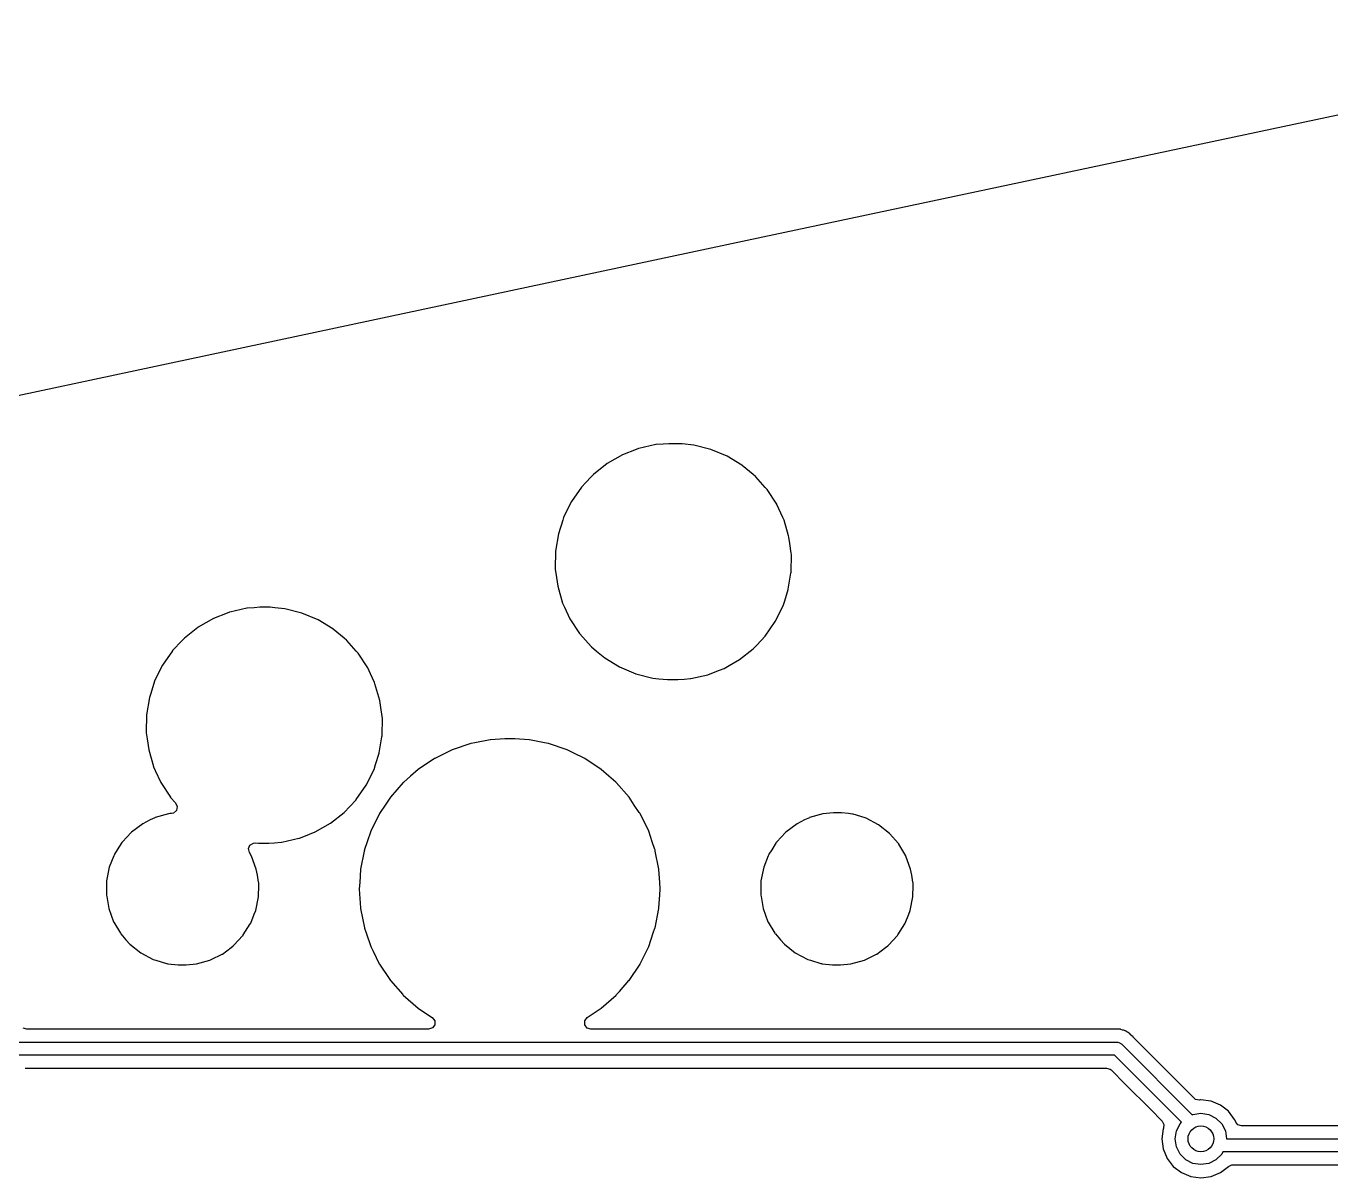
# Model space of a CAD drawing. Extents: x 0.6 to 14.8, y -5.2 to -0.6.
# Drawn here: x 11.318 to 12.115, y -1.297 to -0.594 of the extents above; entities that cross this region are included whole.
import ezdxf

# ---------------------------------------------------------------- set-up
doc = ezdxf.new("R2010")
doc.units = 0
doc.header["$MEASUREMENT"] = 0
doc.layers.add('BLACK', color=7, linetype='CONTINUOUS')

msp = doc.modelspace()

# ---------------------------------------------------------------- linework, layer by layer
at = {"layer": 'BLACK', "linetype": 'CONTINUOUS'}
for p, q in [((11.7682, -0.722441), (12.3743, -0.593609)), ((11.3846, -0.803994), (11.7682, -0.722441)), ((10.814, -0.925263), (11.3846, -0.803994)), ((11.6909, -0.852317), (11.6824, -0.855622)), ((11.6923, -0.851792), (11.6909, -0.852317)), ((11.6924, -0.85174), (11.6923, -0.851792)), ((11.6923, -0.851792), (11.6923, -0.851792)), ((11.7029, -0.849376), (11.6924, -0.85174)), ((11.703, -0.849365), (11.7029, -0.849376)), ((11.7073, -0.849049), (11.703, -0.849365)), ((11.703, -0.849365), (11.703, -0.849365)), ((11.7108, -0.848784), (11.7073, -0.849049)), ((11.7172, -0.848784), (11.7108, -0.848784)), ((11.7189, -0.848955), (11.7172, -0.848784)), ((11.726, -0.849665), (11.7189, -0.848955)), ((11.7261, -0.84968), (11.726, -0.849665)), ((11.726, -0.849665), (11.726, -0.849665)), ((11.7365, -0.852317), (11.7261, -0.84968)), ((11.7464, -0.856459), (11.7365, -0.852317)), ((11.6731, -0.860937), (11.6647, -0.867569)), ((11.6824, -0.855622), (11.6731, -0.860937)), ((11.7555, -0.862016), (11.7464, -0.856459)), ((11.6634, -0.868973), (11.6601, -0.872501)), ((11.6647, -0.867569), (11.6634, -0.868973)), ((11.7556, -0.862108), (11.7555, -0.862016)), ((11.7623, -0.867674), (11.7556, -0.862108)), ((11.7638, -0.868865), (11.7623, -0.867674)), ((11.7639, -0.868973), (11.7638, -0.868865)), ((11.7697, -0.875489), (11.7639, -0.868973)), ((11.7639, -0.868973), (11.7639, -0.868973)), ((11.6574, -0.875371), (11.6513, -0.884172)), ((11.6601, -0.872501), (11.6574, -0.875371)), ((11.7709, -0.876856), (11.7697, -0.875489)), ((11.7768, -0.885814), (11.7709, -0.876856)), ((11.6513, -0.884172), (11.6465, -0.893779)), ((11.7768, -0.885946), (11.7768, -0.885814)), ((11.7805, -0.893917), (11.7768, -0.885946)), ((11.646, -0.895608), (11.6433, -0.90398)), ((11.6465, -0.893917), (11.646, -0.895608)), ((11.6465, -0.893779), (11.6465, -0.893917)), ((11.7812, -0.895542), (11.7805, -0.893917)), ((11.784, -0.905149), (11.7812, -0.895542)), ((11.6433, -0.90398), (11.6416, -0.914552)), ((11.7842, -0.905825), (11.784, -0.905149)), ((11.7848, -0.909707), (11.7842, -0.905825)), ((11.6416, -0.914552), (11.6414, -0.925263)), ((11.7856, -0.915604), (11.7848, -0.909707)), ((11.7855, -0.92715), (11.7857, -0.916439)), ((11.7857, -0.916439), (11.7856, -0.915604)), ((11.6414, -0.925263), (11.6414, -0.925406)), ((11.6414, -0.925406), (11.6421, -0.93057)), ((11.6414, -0.925406), (11.6414, -0.925406)), ((11.6421, -0.93057), (11.6429, -0.935877)), ((11.7838, -0.937722), (11.7854, -0.927843)), ((11.7854, -0.927843), (11.7855, -0.927292)), ((11.7855, -0.927292), (11.7855, -0.92715)), ((11.7855, -0.927292), (11.7855, -0.927292)), ((11.6429, -0.935877), (11.6459, -0.94616)), ((11.7816, -0.944764), (11.7838, -0.93786)), ((11.7838, -0.93786), (11.7838, -0.937722)), ((11.4608, -0.948784), (11.4573, -0.949049)), ((11.4672, -0.948784), (11.4608, -0.948784)), ((11.4699, -0.949054), (11.4672, -0.948784)), ((11.6459, -0.94616), (11.6459, -0.946291)), ((11.6459, -0.946291), (11.6459, -0.946292)), ((11.6459, -0.946292), (11.6471, -0.948784)), ((11.6471, -0.948784), (11.6503, -0.955888)), ((11.7758, -0.95753), (11.7806, -0.947923)), ((11.7806, -0.947923), (11.7816, -0.944764)), ((11.4324, -0.955622), (11.4231, -0.960937)), ((11.4409, -0.952317), (11.4324, -0.955622)), ((11.4423, -0.951792), (11.4409, -0.952317)), ((11.4424, -0.95174), (11.4423, -0.951792)), ((11.4423, -0.951792), (11.4423, -0.951792)), ((11.4529, -0.949376), (11.4424, -0.95174)), ((11.453, -0.949365), (11.4529, -0.949376)), ((11.4573, -0.949049), (11.453, -0.949365)), ((11.453, -0.949365), (11.453, -0.949365)), ((11.476, -0.949665), (11.4699, -0.949054)), ((11.4761, -0.94968), (11.476, -0.949665)), ((11.476, -0.949665), (11.476, -0.949665)), ((11.4865, -0.952317), (11.4761, -0.94968)), ((11.4964, -0.956459), (11.4865, -0.952317)), ((11.5055, -0.962016), (11.4964, -0.956459)), ((11.6503, -0.955888), (11.6562, -0.964846)), ((11.4219, -0.961941), (11.4147, -0.967569)), ((11.423, -0.961027), (11.4219, -0.961941)), ((11.4231, -0.960937), (11.423, -0.961027)), ((11.423, -0.961027), (11.423, -0.961027)), ((11.5056, -0.962108), (11.5055, -0.962016)), ((11.5123, -0.967674), (11.5056, -0.962108)), ((11.6562, -0.964846), (11.6563, -0.964953)), ((11.6563, -0.964953), (11.6563, -0.964953)), ((11.6563, -0.964953), (11.6633, -0.972729)), ((11.7697, -0.966331), (11.7758, -0.95753)), ((11.4134, -0.968973), (11.4075, -0.975263)), ((11.4147, -0.967569), (11.4134, -0.968973)), ((11.5138, -0.968865), (11.5123, -0.967674)), ((11.5139, -0.968973), (11.5138, -0.968865)), ((11.5197, -0.975489), (11.5139, -0.968973)), ((11.5139, -0.968973), (11.5139, -0.968973)), ((11.6633, -0.972729), (11.6633, -0.972837)), ((11.6633, -0.972837), (11.6635, -0.972929)), ((11.6635, -0.972929), (11.6635, -0.972929)), ((11.6635, -0.972929), (11.6666, -0.975509)), ((11.7624, -0.974133), (11.7645, -0.971843)), ((11.7645, -0.971843), (11.7696, -0.966437)), ((11.7696, -0.966436), (11.7697, -0.966331)), ((11.7696, -0.966437), (11.7696, -0.966436)), ((11.4074, -0.975371), (11.4013, -0.984172)), ((11.4075, -0.975263), (11.4074, -0.975371)), ((11.5209, -0.976856), (11.5197, -0.975489)), ((11.5268, -0.985814), (11.5209, -0.976856)), ((11.6666, -0.975509), (11.6716, -0.979686)), ((11.6716, -0.979686), (11.6807, -0.985243)), ((11.7477, -0.984333), (11.754, -0.980765)), ((11.754, -0.980765), (11.7624, -0.974133)), ((11.4013, -0.984172), (11.3965, -0.993779)), ((11.5284, -0.989385), (11.5268, -0.985814)), ((11.6807, -0.985243), (11.6906, -0.989385)), ((11.7361, -0.989421), (11.7417, -0.987218)), ((11.7417, -0.987218), (11.7447, -0.98608)), ((11.7447, -0.98608), (11.7477, -0.984333)), ((11.3965, -0.993917), (11.3941, -1.00144)), ((11.3965, -0.993779), (11.3965, -0.993917)), ((11.5309, -0.994804), (11.5284, -0.989385)), ((11.5312, -0.995542), (11.5309, -0.994804)), ((11.5342, -1.00583), (11.5312, -0.995542)), ((11.6906, -0.989385), (11.701, -0.992022)), ((11.701, -0.992022), (11.7011, -0.992037)), ((11.7011, -0.992037), (11.7011, -0.992037)), ((11.7011, -0.992037), (11.7047, -0.992392)), ((11.7047, -0.992392), (11.7099, -0.992918)), ((11.7099, -0.992918), (11.7163, -0.992918)), ((11.7163, -0.992918), (11.7201, -0.992631)), ((11.7201, -0.992631), (11.7241, -0.992337)), ((11.7241, -0.992337), (11.7242, -0.992326)), ((11.7241, -0.992337), (11.7241, -0.992337)), ((11.7242, -0.992326), (11.7347, -0.989962)), ((11.7347, -0.989962), (11.7361, -0.989421)), ((11.3933, -1.00398), (11.3916, -1.01455)), ((11.3941, -1.00144), (11.3933, -1.00398)), ((11.5348, -1.00993), (11.5342, -1.00583)), ((11.5356, -1.0156), (11.5348, -1.00993)), ((11.3916, -1.01455), (11.3914, -1.02526)), ((11.5355, -1.02715), (11.5357, -1.01644)), ((11.5357, -1.01644), (11.5356, -1.0156)), ((11.3914, -1.02526), (11.3914, -1.02541)), ((11.3914, -1.02541), (11.3914, -1.02541)), ((11.3914, -1.02541), (11.3919, -1.0291)), ((11.5338, -1.03772), (11.5354, -1.02784)), ((11.5354, -1.02784), (11.5355, -1.02729)), ((11.5355, -1.02729), (11.5355, -1.02715)), ((11.5355, -1.02729), (11.5355, -1.02729)), ((11.3919, -1.0291), (11.3929, -1.03588)), ((11.3929, -1.03588), (11.3959, -1.04616)), ((11.5784, -1.0359), (11.5747, -1.03772)), ((11.5898, -1.03204), (11.5784, -1.0359)), ((11.5899, -1.032), (11.5898, -1.03204)), ((11.5923, -1.03153), (11.5899, -1.032)), ((11.6015, -1.02969), (11.5923, -1.03153)), ((11.6017, -1.02968), (11.6015, -1.02969)), ((11.6105, -1.0291), (11.6017, -1.02968)), ((11.6017, -1.02968), (11.6017, -1.02968)), ((11.6166, -1.0291), (11.6105, -1.0291)), ((11.6105, -1.0291), (11.6105, -1.0291)), ((11.6105, -1.0291), (11.6105, -1.0291)), ((11.6254, -1.02968), (11.6166, -1.0291)), ((11.6166, -1.0291), (11.6166, -1.0291)), ((11.6166, -1.0291), (11.6166, -1.0291)), ((11.6256, -1.02969), (11.6254, -1.02968)), ((11.6254, -1.02968), (11.6254, -1.02968)), ((11.6348, -1.03153), (11.6256, -1.02969)), ((11.6372, -1.032), (11.6348, -1.03153)), ((11.6373, -1.03204), (11.6372, -1.032)), ((11.6487, -1.0359), (11.6373, -1.03204)), ((11.6524, -1.03772), (11.6487, -1.0359)), ((11.5316, -1.04476), (11.5338, -1.03786)), ((11.5338, -1.03786), (11.5338, -1.03772)), ((11.5676, -1.04122), (11.5576, -1.0479)), ((11.5677, -1.04116), (11.5676, -1.04122)), ((11.5747, -1.03772), (11.5677, -1.04116)), ((11.5677, -1.04116), (11.5677, -1.04116)), ((11.6594, -1.04116), (11.6524, -1.03772)), ((11.6595, -1.04122), (11.6594, -1.04116)), ((11.6594, -1.04116), (11.6594, -1.04116)), ((11.6695, -1.0479), (11.6595, -1.04122)), ((11.3959, -1.04616), (11.3959, -1.04629)), ((11.3959, -1.04629), (11.3959, -1.04629)), ((11.3959, -1.04629), (11.3969, -1.04846)), ((11.3969, -1.04846), (11.4003, -1.05589)), ((11.5258, -1.05753), (11.5306, -1.04792)), ((11.5306, -1.04792), (11.5316, -1.04476)), ((11.5529, -1.05198), (11.5488, -1.05562)), ((11.5576, -1.0479), (11.5529, -1.05198)), ((11.6742, -1.05198), (11.6695, -1.0479)), ((11.6783, -1.05562), (11.6742, -1.05198)), ((11.4003, -1.05589), (11.4062, -1.06485)), ((11.5197, -1.06633), (11.5258, -1.05753)), ((11.5485, -1.05583), (11.5406, -1.06488)), ((11.5488, -1.05562), (11.5485, -1.05583)), ((11.6786, -1.05583), (11.6783, -1.05562)), ((11.6865, -1.06488), (11.6786, -1.05583)), ((11.4062, -1.06485), (11.4063, -1.06495)), ((11.4063, -1.06495), (11.4063, -1.06495)), ((11.4063, -1.06495), (11.4093, -1.06832)), ((11.4093, -1.06832), (11.4103, -1.07053)), ((11.5158, -1.07053), (11.5196, -1.06644)), ((11.5196, -1.06644), (11.5197, -1.06633)), ((11.5196, -1.06644), (11.5196, -1.06644)), ((11.5406, -1.06488), (11.5374, -1.06971)), ((11.6897, -1.06971), (11.6865, -1.06488)), ((11.405, -1.07496), (11.3968, -1.07728)), ((11.4059, -1.07488), (11.405, -1.07496)), ((11.4068, -1.0748), (11.4059, -1.07488)), ((11.408, -1.07449), (11.4068, -1.0748)), ((11.4098, -1.07288), (11.408, -1.07449)), ((11.4103, -1.07053), (11.4098, -1.07288)), ((11.504, -1.08076), (11.5124, -1.07413)), ((11.5124, -1.07413), (11.5158, -1.07053)), ((11.5339, -1.07499), (11.5327, -1.07728)), ((11.5344, -1.07413), (11.5339, -1.07488)), ((11.5339, -1.07488), (11.5339, -1.07499)), ((11.5339, -1.07499), (11.5339, -1.07499)), ((11.5374, -1.06971), (11.5344, -1.07413)), ((11.6927, -1.07413), (11.6897, -1.06971)), ((11.6932, -1.07488), (11.6927, -1.07413)), ((11.6932, -1.07499), (11.6932, -1.07488)), ((11.6944, -1.07728), (11.6932, -1.07499)), ((11.6932, -1.07499), (11.6932, -1.07499)), ((11.805, -1.07496), (11.7968, -1.07728)), ((11.8114, -1.07437), (11.805, -1.07496)), ((11.8163, -1.07437), (11.8114, -1.07437)), ((11.8206, -1.07488), (11.8163, -1.07437)), ((11.8231, -1.07517), (11.8206, -1.07488)), ((11.8233, -1.0752), (11.8231, -1.07517)), ((11.8231, -1.07517), (11.8231, -1.07517)), ((11.8234, -1.07525), (11.8233, -1.0752)), ((11.8282, -1.07672), (11.8234, -1.07525)), ((11.8234, -1.07525), (11.8234, -1.07525)), ((11.3892, -1.08105), (11.3823, -1.08616)), ((11.3938, -1.07875), (11.3892, -1.08105)), ((11.3967, -1.07735), (11.3938, -1.07875)), ((11.3968, -1.07728), (11.3967, -1.07735)), ((11.3967, -1.07735), (11.3967, -1.07735)), ((11.4947, -1.08608), (11.504, -1.08076)), ((11.5327, -1.07728), (11.5286, -1.08566)), ((11.6985, -1.08566), (11.6944, -1.07728)), ((11.7892, -1.08105), (11.7823, -1.08616)), ((11.7938, -1.07875), (11.7892, -1.08105)), ((11.7967, -1.07735), (11.7938, -1.07875)), ((11.7968, -1.07728), (11.7967, -1.07735)), ((11.7967, -1.07735), (11.7967, -1.07735)), ((11.8314, -1.07773), (11.8282, -1.07672)), ((11.839, -1.08171), (11.8314, -1.07773)), ((11.8457, -1.08699), (11.839, -1.08171)), ((11.3765, -1.09244), (11.3764, -1.09259)), ((11.3769, -1.09202), (11.3765, -1.09244)), ((11.3822, -1.0863), (11.3769, -1.09202)), ((11.3823, -1.08616), (11.3822, -1.0863)), ((11.4698, -1.09265), (11.4741, -1.09234)), ((11.4741, -1.09234), (11.4742, -1.09233)), ((11.4741, -1.09234), (11.4741, -1.09234)), ((11.4742, -1.09233), (11.4847, -1.08996)), ((11.4847, -1.08996), (11.485, -1.08985)), ((11.485, -1.08985), (11.4877, -1.08878)), ((11.4877, -1.08878), (11.4947, -1.08608)), ((11.5264, -1.09202), (11.5248, -1.09679)), ((11.5286, -1.08566), (11.5264, -1.09202)), ((11.7007, -1.09202), (11.6985, -1.08566)), ((11.7023, -1.09679), (11.7007, -1.09202)), ((11.7765, -1.09244), (11.7764, -1.09259)), ((11.7769, -1.09202), (11.7765, -1.09244)), ((11.7822, -1.0863), (11.7769, -1.09202)), ((11.7823, -1.08616), (11.7822, -1.0863)), ((11.8458, -1.08713), (11.8457, -1.08699)), ((11.8509, -1.09291), (11.8458, -1.08713)), ((11.3719, -1.09983), (11.3716, -1.1006)), ((11.372, -1.09966), (11.3719, -1.09983)), ((11.3719, -1.09983), (11.3719, -1.09983)), ((11.3737, -1.09693), (11.372, -1.09966)), ((11.3764, -1.09259), (11.3737, -1.09693)), ((11.3764, -1.09259), (11.3764, -1.09259)), ((11.4539, -1.09626), (11.4548, -1.09405)), ((11.4544, -1.09861), (11.4539, -1.09626)), ((11.4557, -1.10076), (11.4544, -1.09861)), ((11.4548, -1.09405), (11.4569, -1.09282)), ((11.4569, -1.09282), (11.4581, -1.09274)), ((11.4581, -1.09274), (11.4599, -1.09292)), ((11.4599, -1.09292), (11.4663, -1.09292)), ((11.4663, -1.09292), (11.4698, -1.09265)), ((11.5246, -1.09778), (11.5224, -1.10885)), ((11.5247, -1.09718), (11.5246, -1.09778)), ((11.5248, -1.09679), (11.5247, -1.09705)), ((11.5247, -1.09705), (11.5247, -1.09718)), ((11.5247, -1.09718), (11.5247, -1.09718)), ((11.7024, -1.09705), (11.7023, -1.09679)), ((11.7024, -1.09718), (11.7024, -1.09705)), ((11.7025, -1.09778), (11.7024, -1.09718)), ((11.7024, -1.09718), (11.7024, -1.09718)), ((11.7047, -1.10885), (11.7025, -1.09778)), ((11.7719, -1.09983), (11.7716, -1.1006)), ((11.772, -1.09966), (11.7719, -1.09983)), ((11.7719, -1.09983), (11.7719, -1.09983)), ((11.7737, -1.09693), (11.772, -1.09966)), ((11.7764, -1.09259), (11.7737, -1.09693)), ((11.7764, -1.09259), (11.7764, -1.09259)), ((11.8513, -1.09342), (11.8509, -1.09291)), ((11.8514, -1.09357), (11.8513, -1.09342)), ((11.8556, -1.1006), (11.8514, -1.09357)), ((11.8514, -1.09357), (11.8514, -1.09357)), ((11.3688, -1.10759), (11.3671, -1.11597)), ((11.3716, -1.1006), (11.3688, -1.10759)), ((11.4586, -1.10877), (11.4557, -1.10076)), ((11.7688, -1.10759), (11.7671, -1.11597)), ((11.7716, -1.1006), (11.7688, -1.10759)), ((11.8557, -1.10076), (11.8556, -1.1006)), ((11.8556, -1.1006), (11.8556, -1.1006)), ((11.8586, -1.10877), (11.8557, -1.10076)), ((11.3671, -1.11597), (11.3671, -1.1177)), ((11.4593, -1.11243), (11.4586, -1.10877)), ((11.46, -1.11672), (11.4593, -1.11243)), ((11.5224, -1.10898), (11.5219, -1.11689)), ((11.5224, -1.10885), (11.5224, -1.10898)), ((11.5224, -1.10898), (11.5224, -1.10898)), ((11.7047, -1.10898), (11.7047, -1.10885)), ((11.7052, -1.11689), (11.7047, -1.10898)), ((11.7047, -1.10898), (11.7047, -1.10898)), ((11.7671, -1.11597), (11.7671, -1.1177)), ((11.8593, -1.11243), (11.8586, -1.10877)), ((11.86, -1.11672), (11.8593, -1.11243)), ((11.3671, -1.1177), (11.367, -1.12433)), ((11.367, -1.12433), (11.367, -1.12451)), ((11.4601, -1.11719), (11.46, -1.11672)), ((11.46, -1.12573), (11.4601, -1.11861)), ((11.4601, -1.11737), (11.4601, -1.11719)), ((11.4601, -1.11861), (11.4601, -1.11737)), ((11.4601, -1.11737), (11.4601, -1.11737)), ((11.5219, -1.11689), (11.5216, -1.12085)), ((11.5216, -1.12085), (11.5216, -1.12098)), ((11.5216, -1.12098), (11.5224, -1.13237)), ((11.7055, -1.12085), (11.7052, -1.11689)), ((11.7053, -1.12451), (11.7055, -1.12098)), ((11.7055, -1.12098), (11.7055, -1.12085)), ((11.7671, -1.1177), (11.767, -1.12433)), ((11.767, -1.12433), (11.767, -1.12451)), ((11.8601, -1.11719), (11.86, -1.11672)), ((11.86, -1.12573), (11.8601, -1.11861)), ((11.8601, -1.11737), (11.8601, -1.11719)), ((11.8601, -1.11861), (11.8601, -1.11737)), ((11.8601, -1.11737), (11.8601, -1.11737)), ((11.367, -1.12451), (11.3671, -1.12469)), ((11.3671, -1.12469), (11.3672, -1.12555)), ((11.3671, -1.12469), (11.3671, -1.12469)), ((11.3672, -1.12555), (11.3685, -1.13293)), ((11.4583, -1.13411), (11.46, -1.12573)), ((11.5224, -1.13237), (11.5224, -1.13285)), ((11.7047, -1.13237), (11.7053, -1.12451)), ((11.7047, -1.13285), (11.7047, -1.13237)), ((11.767, -1.12451), (11.7671, -1.12469)), ((11.7671, -1.12469), (11.7672, -1.12555)), ((11.7671, -1.12469), (11.7671, -1.12469)), ((11.7672, -1.12555), (11.7685, -1.13293)), ((11.8583, -1.13411), (11.86, -1.12573)), ((11.3685, -1.13293), (11.3714, -1.14095)), ((11.4553, -1.14175), (11.4574, -1.1363)), ((11.4574, -1.1363), (11.4583, -1.13411)), ((11.5224, -1.13285), (11.5247, -1.14465)), ((11.7024, -1.14465), (11.7047, -1.13285)), ((11.7685, -1.13293), (11.7714, -1.14095)), ((11.8553, -1.14175), (11.8574, -1.1363)), ((11.8574, -1.1363), (11.8583, -1.13411)), ((11.3714, -1.14095), (11.3715, -1.1411)), ((11.3715, -1.1411), (11.3715, -1.1411)), ((11.3715, -1.1411), (11.3756, -1.14791)), ((11.3756, -1.14791), (11.3758, -1.14829)), ((11.3758, -1.14829), (11.3759, -1.14842)), ((11.4507, -1.14903), (11.455, -1.14219)), ((11.455, -1.14219), (11.4551, -1.14204)), ((11.4551, -1.14204), (11.4553, -1.14175)), ((11.5247, -1.14465), (11.5248, -1.14477)), ((11.5248, -1.14477), (11.5248, -1.14477)), ((11.5248, -1.14477), (11.5258, -1.14773)), ((11.5258, -1.14773), (11.5286, -1.15604)), ((11.6985, -1.15604), (11.7013, -1.14773)), ((11.7013, -1.14773), (11.7023, -1.14477)), ((11.7023, -1.14477), (11.7024, -1.14465)), ((11.7023, -1.14477), (11.7023, -1.14477)), ((11.7714, -1.14095), (11.7715, -1.1411)), ((11.7715, -1.1411), (11.7715, -1.1411)), ((11.7715, -1.1411), (11.7756, -1.14791)), ((11.7756, -1.14791), (11.7758, -1.14829)), ((11.7758, -1.14829), (11.7759, -1.14842)), ((11.8507, -1.14903), (11.855, -1.14219)), ((11.855, -1.14219), (11.8551, -1.14204)), ((11.8551, -1.14204), (11.8553, -1.14175)), ((11.3759, -1.14842), (11.3759, -1.14842)), ((11.3759, -1.14842), (11.379, -1.15199)), ((11.379, -1.15199), (11.3814, -1.15471)), ((11.3814, -1.15471), (11.3881, -1.16)), ((11.4433, -1.15663), (11.4446, -1.15564)), ((11.4446, -1.15564), (11.4448, -1.15554)), ((11.4446, -1.15564), (11.4446, -1.15564)), ((11.4448, -1.15554), (11.445, -1.15533)), ((11.445, -1.15533), (11.4505, -1.1494)), ((11.4505, -1.1494), (11.4506, -1.14927)), ((11.4505, -1.1494), (11.4505, -1.1494)), ((11.4506, -1.14927), (11.4507, -1.14903)), ((11.5286, -1.15604), (11.53, -1.1589)), ((11.6971, -1.1589), (11.6985, -1.15604)), ((11.7759, -1.14842), (11.7759, -1.14842)), ((11.7759, -1.14842), (11.779, -1.15199)), ((11.779, -1.15199), (11.7814, -1.15471)), ((11.7814, -1.15471), (11.7881, -1.16)), ((11.8433, -1.15663), (11.8446, -1.15564)), ((11.8446, -1.15564), (11.8448, -1.15554)), ((11.8446, -1.15564), (11.8446, -1.15564)), ((11.8448, -1.15554), (11.845, -1.15533)), ((11.845, -1.15533), (11.8505, -1.1494)), ((11.8505, -1.1494), (11.8506, -1.14927)), ((11.8505, -1.1494), (11.8505, -1.1494)), ((11.8506, -1.14927), (11.8507, -1.14903)), ((11.3881, -1.16), (11.3957, -1.16397)), ((11.3957, -1.16397), (11.3973, -1.16447)), ((11.4303, -1.16443), (11.4311, -1.16403)), ((11.4311, -1.16403), (11.4378, -1.16073)), ((11.4378, -1.16073), (11.4379, -1.16065)), ((11.4378, -1.16073), (11.4378, -1.16073)), ((11.4379, -1.16065), (11.4433, -1.15663)), ((11.53, -1.1589), (11.5338, -1.1666)), ((11.6933, -1.1666), (11.6971, -1.1589)), ((11.7881, -1.16), (11.7957, -1.16397)), ((11.7957, -1.16397), (11.7973, -1.16447)), ((11.8303, -1.16443), (11.8311, -1.16403)), ((11.8311, -1.16403), (11.8378, -1.16073)), ((11.8378, -1.16073), (11.8379, -1.16065)), ((11.8378, -1.16073), (11.8378, -1.16073)), ((11.8379, -1.16065), (11.8433, -1.15663)), ((11.3973, -1.16447), (11.4037, -1.16645)), ((11.4037, -1.16645), (11.4037, -1.16645)), ((11.4037, -1.16645), (11.4038, -1.16651)), ((11.4038, -1.16651), (11.404, -1.16653)), ((11.404, -1.16653), (11.404, -1.16653)), ((11.404, -1.16653), (11.4046, -1.1666)), ((11.4046, -1.1666), (11.4108, -1.16733)), ((11.4108, -1.16733), (11.4157, -1.16733)), ((11.4157, -1.16733), (11.4221, -1.16674)), ((11.4221, -1.16674), (11.4303, -1.16443)), ((11.5338, -1.1666), (11.5339, -1.16683)), ((11.5339, -1.16683), (11.5406, -1.17683)), ((11.6865, -1.17683), (11.6932, -1.16683)), ((11.6932, -1.16683), (11.6933, -1.1666)), ((11.7973, -1.16447), (11.8037, -1.16645)), ((11.8037, -1.16645), (11.8037, -1.16645)), ((11.8037, -1.16645), (11.8038, -1.16651)), ((11.8038, -1.16651), (11.804, -1.16653)), ((11.804, -1.16653), (11.804, -1.16653)), ((11.804, -1.16653), (11.8046, -1.1666)), ((11.8046, -1.1666), (11.8108, -1.16733)), ((11.8108, -1.16733), (11.8157, -1.16733)), ((11.8157, -1.16733), (11.8221, -1.16674)), ((11.8221, -1.16674), (11.8303, -1.16443)), ((11.5406, -1.17683), (11.5407, -1.17692)), ((11.5407, -1.17692), (11.5482, -1.18547)), ((11.6806, -1.18358), (11.6864, -1.17692)), ((11.6864, -1.17692), (11.6865, -1.17683)), ((11.5482, -1.18547), (11.5485, -1.18587)), ((11.5485, -1.18587), (11.5576, -1.1938)), ((11.6695, -1.1938), (11.6786, -1.18587)), ((11.6786, -1.18587), (11.6789, -1.18547)), ((11.6789, -1.18547), (11.6806, -1.18358)), ((11.5576, -1.1938), (11.5577, -1.19387)), ((11.5577, -1.19387), (11.5577, -1.19387)), ((11.5577, -1.19387), (11.5662, -1.19953)), ((11.6609, -1.19953), (11.6695, -1.1938)), ((11.5662, -1.19953), (11.5677, -1.20143)), ((11.5677, -1.20383), (11.5664, -1.20584)), ((11.5677, -1.20143), (11.5677, -1.20383)), ((11.6594, -1.20157), (11.6609, -1.19953)), ((11.6594, -1.20398), (11.6594, -1.20157)), ((11.6608, -1.20593), (11.6594, -1.20398)), ((11.3185, -1.20667), (11.3162, -1.20593)), ((11.3439, -1.20667), (11.3185, -1.20667)), ((11.564, -1.20667), (11.3439, -1.20667)), ((11.5664, -1.20584), (11.564, -1.20667)), ((11.6631, -1.20667), (11.6608, -1.20593)), ((11.9788, -1.20667), (11.6631, -1.20667)), ((11.9837, -1.20667), (11.9788, -1.20667)), ((11.9843, -1.20664), (11.9837, -1.20667)), ((11.9854, -1.20648), (11.9843, -1.20663)), ((11.9843, -1.20663), (11.9843, -1.20664)), ((11.9858, -1.20657), (11.9854, -1.20648)), ((11.9867, -1.20667), (11.9858, -1.20657)), ((11.9869, -1.20667), (11.9867, -1.20667)), ((11.9871, -1.2067), (11.9869, -1.20667)), ((11.9881, -1.20709), (11.9871, -1.2067)), ((11.9887, -1.20726), (11.9881, -1.20709)), ((11.9893, -1.20742), (11.9887, -1.20726)), ((11.9897, -1.2075), (11.9893, -1.20742)), ((11.9893, -1.20742), (11.9893, -1.20742)), ((11.99, -1.2077), (11.9897, -1.2075)), ((11.9901, -1.20776), (11.99, -1.2077)), ((11.99, -1.2077), (11.99, -1.2077)), ((11.9908, -1.20816), (11.9901, -1.20776)), ((11.9909, -1.2082), (11.9908, -1.20816)), ((11.9912, -1.20833), (11.9909, -1.2082)), ((11.9909, -1.2082), (11.9909, -1.2082)), ((11.9915, -1.20858), (11.9912, -1.20833)), ((11.9921, -1.20912), (11.9915, -1.20858)), ((11.9923, -1.20926), (11.9921, -1.20912)), ((11.9924, -1.20936), (11.9923, -1.20926)), ((11.9929, -1.2099), (11.9924, -1.20936)), ((11.993, -1.21), (11.9929, -1.2099)), ((11.9945, -1.21133), (11.993, -1.21)), ((11.9946, -1.2115), (11.9945, -1.21133)), ((11.9947, -1.21163), (11.9946, -1.2115)), ((12.0318, -1.24879), (11.9947, -1.21163)), ((11.311, -1.21457), (11.9848, -1.21457)), ((11.9848, -1.21457), (11.9851, -1.21467)), ((11.9851, -1.21467), (11.9854, -1.21462)), ((11.9854, -1.21462), (11.9862, -1.21503)), ((11.9862, -1.21503), (11.9871, -1.21532)), ((11.9871, -1.21532), (11.9873, -1.21558)), ((11.9873, -1.21558), (11.9876, -1.21572)), ((11.9876, -1.21572), (12.0307, -1.25885)), ((11.9832, -1.22244), (11.311, -1.22244)), ((12.0242, -1.26344), (11.9832, -1.22244)), ((11.3174, -1.2305), (11.3185, -1.23033)), ((11.3185, -1.23033), (11.6798, -1.23033)), ((11.6798, -1.23033), (11.9783, -1.23033)), ((11.9783, -1.23033), (11.9806, -1.23108)), ((11.9806, -1.23108), (11.9811, -1.23148)), ((11.9811, -1.23148), (11.9899, -1.24036)), ((11.9899, -1.24036), (12.0051, -1.25553)), ((12.0327, -1.24946), (12.0318, -1.24879)), ((12.0351, -1.24989), (12.0327, -1.24946)), ((12.0357, -1.24981), (12.0351, -1.24989)), ((12.036, -1.24978), (12.0357, -1.24981)), ((12.0357, -1.24981), (12.0357, -1.24981)), ((12.0422, -1.25059), (12.036, -1.24978)), ((12.0479, -1.25297), (12.0422, -1.25059)), ((12.0051, -1.25553), (12.0123, -1.26273)), ((12.0307, -1.25885), (12.0311, -1.25864)), ((12.0311, -1.25864), (12.036, -1.25787)), ((12.036, -1.25787), (12.0409, -1.25864)), ((12.0409, -1.25864), (12.0452, -1.26088)), ((12.0529, -1.25676), (12.0479, -1.25297)), ((12.0566, -1.2617), (12.0529, -1.25676)), ((12.013, -1.26745), (12.0121, -1.27362)), ((12.0123, -1.26273), (12.0134, -1.26488)), ((12.0131, -1.26721), (12.013, -1.26745)), ((12.0132, -1.26698), (12.0131, -1.26721)), ((12.0134, -1.26488), (12.0132, -1.26698)), ((12.021, -1.26876), (12.0233, -1.26437)), ((12.0233, -1.26437), (12.0242, -1.26344)), ((12.0452, -1.26088), (12.0487, -1.26437)), ((12.0487, -1.26437), (12.051, -1.26876)), ((12.0567, -1.26194), (12.0566, -1.2617)), ((12.0573, -1.26332), (12.0567, -1.26194)), ((12.0586, -1.26498), (12.0573, -1.26332)), ((12.0609, -1.26573), (12.0586, -1.26498)), ((12.314, -1.26573), (12.0609, -1.26573)), ((12.0121, -1.27362), (12.013, -1.27979)), ((12.0202, -1.27362), (12.021, -1.26876)), ((12.021, -1.27849), (12.0202, -1.27362)), ((12.051, -1.26876), (12.0517, -1.27362)), ((12.0517, -1.27362), (12.0517, -1.27362)), ((12.0517, -1.27362), (13.1469, -1.27362)), ((12.013, -1.27979), (12.0153, -1.28554)), ((12.0233, -1.28288), (12.021, -1.27849)), ((12.0267, -1.28636), (12.0233, -1.28288)), ((12.0487, -1.28288), (12.0452, -1.28636)), ((12.0494, -1.2815), (12.0487, -1.28288)), ((13.1518, -1.2815), (12.0494, -1.2815)), ((12.0153, -1.28554), (12.0191, -1.29048)), ((12.0191, -1.29048), (12.0241, -1.29427)), ((12.0311, -1.2886), (12.0267, -1.28636)), ((12.036, -1.28937), (12.0311, -1.2886)), ((12.0409, -1.2886), (12.036, -1.28937)), ((12.0452, -1.28636), (12.0409, -1.2886)), ((12.0479, -1.29427), (12.0529, -1.29048)), ((12.0529, -1.29048), (12.0549, -1.28944)), ((12.0529, -1.29048), (12.0529, -1.29048)), ((12.0549, -1.28944), (12.0555, -1.28939)), ((12.0555, -1.28939), (12.6881, -1.28939)), ((12.0241, -1.29427), (12.0298, -1.29666)), ((12.0298, -1.29666), (12.036, -1.29747)), ((12.036, -1.29747), (12.0422, -1.29666)), ((12.0422, -1.29666), (12.0479, -1.29427))]:
    msp.add_line(p, q, dxfattribs=at)
at = {"layer": 'BLACK'}
msp.add_circle((12.036, -1.27362), 0.007874, dxfattribs=at)

doc.saveas('drawing.dxf')
